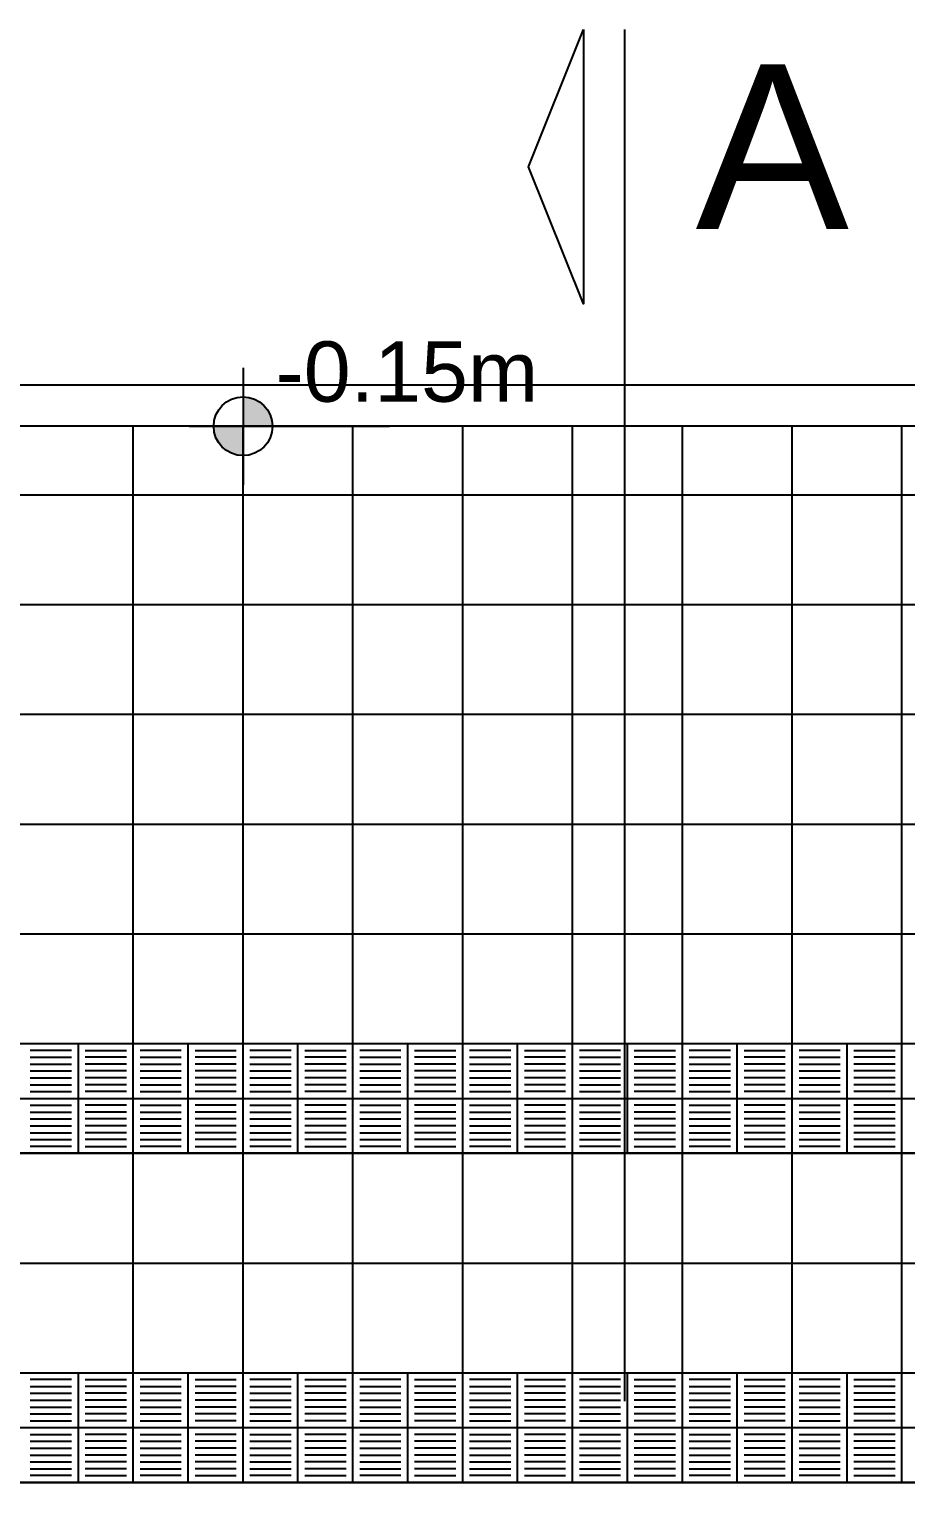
# Model space of a CAD drawing. Header units: inches. Extents: x -309 to 190, y -1585 to -1350.
# Drawn here: x -224.47 to -221.28, y -1375.38 to -1369.99 of the extents above; entities that cross this region are included whole.
import ezdxf
from ezdxf.enums import TextEntityAlignment as Align
from ezdxf.lldxf.tags import DXFTag

# ---------------------------------------------------------------- set-up
doc = ezdxf.new("R2010")
doc.units = ezdxf.units.IN
doc.header["$MEASUREMENT"] = 0
doc.linetypes.add('CENTER2', pattern=[1.125, 0.75, -0.125, 0.125, -0.125])
doc.linetypes.add('HIDDEN', pattern=[0.375, 0.25, -0.125])
doc.layers.get('0').update_dxf_attribs({"color": 9, "linetype": 'CONTINUOUS'})
for name, color, linetype in [('CIEGOS', 9, 'CONTINUOUS'), ('DET', 9, 'CONTINUOUS'), ('lm', 9, 'HIDDEN'), ('NO VIDENTES', 9, 'CONTINUOUS'), ('PROY', 9, 'HIDDEN2'), ('TEXT-MUROS', 9, 'CONTINUOUS'), ('TEXTOS', 9, 'CONTINUOUS'), ('V2', 9, 'CONTINUOUS')]:
    doc.layers.add(name, color=color, linetype=linetype)
doc.styles.add('ARIAL', font='arial.ttf', dxfattribs={"height": 0.225})
doc.styles.get("Standard").update_dxf_attribs({"font": 'arial.ttf'})
tags = doc.linetypes.add('HIDDEN2', pattern=[0.1875, 0.125, -0.0625]).pattern_tags.tags
tags[6:7] = [DXFTag(74, 4), DXFTag(75, 0), DXFTag(340, '0'), DXFTag(46, 1.0), DXFTag(50, 0.0), DXFTag(44, 0.0), DXFTag(45, 0.0)]
tags[4:5] = [DXFTag(74, 4), DXFTag(75, 0), DXFTag(340, '0'), DXFTag(46, 1.0), DXFTag(50, 0.0), DXFTag(44, 0.0), DXFTag(45, 0.0)]

# ---------------------------------------------------------------- blocks, each defined once
blk = doc.blocks.new('nivel')
h = blk.add_hatch(color=256)
h.paths.add_polyline_path([(0.637, 0, 0.414214), (0, 0.637), (0, 0)])
h.paths.add_polyline_path([(0, -0.637), (0, 0), (-0.637, 0, 0.414214)])
for p, q in [((0, 1.269), (0, -1.269)), ((-1.172, 0), (3.175, 0))]:
    blk.add_line(p, q)
blk.add_circle((0, 0), 0.637)

msp = doc.modelspace()

# ---------------------------------------------------------------- linework, layer by layer
at = {"layer": 'CIEGOS'}
for points in [[(-265.1546, -1373.6882), (-204.0052, -1373.6882)], [(-264.9889, -1374.0882), (-204.0644, -1374.0882)], [(-264.6575, -1374.8882), (-204.1827, -1374.8882)], [(-262.5318, -1375.2882), (-204.2418, -1375.2882)]]:
    msp.add_lwpolyline(points, dxfattribs=at)
at = {"layer": 'DET'}
for points in [[(-224.0918, -1375.2882), (-224.0918, -1371.4382)], [(-223.6918, -1375.2882), (-223.6918, -1371.4382)], [(-223.2918, -1375.2882), (-223.2918, -1371.4382)], [(-222.8918, -1375.2882), (-222.8918, -1371.4382)], [(-222.4918, -1375.2882), (-222.4918, -1371.4382)], [(-222.0918, -1375.2882), (-222.0918, -1371.4382)], [(-221.6918, -1375.2882), (-221.6918, -1371.4382)], [(-221.2918, -1375.2882), (-221.2918, -1371.4382)], [(-265.983, -1371.6882), (-203.7094, -1371.6882)], [(-228.4918, -1372.0882), (-211.6918, -1372.0882)], [(-265.6516, -1372.4882), (-203.8277, -1372.4882)], [(-265.486, -1372.8882), (-203.8883, -1372.8882)], [(-265.3203, -1373.2882), (-203.946, -1373.2882)], [(-224.2918, -1374.0882), (-224.2918, -1373.6882)], [(-223.8918, -1374.0882), (-223.8918, -1373.6882)], [(-223.4918, -1374.0882), (-223.4918, -1373.6882)], [(-223.0918, -1374.0882), (-223.0918, -1373.6882)], [(-222.6918, -1374.0882), (-222.6918, -1373.6882)], [(-222.2918, -1374.0882), (-222.2918, -1373.6882)], [(-221.8918, -1374.0882), (-221.8918, -1373.6882)], [(-221.4918, -1374.0882), (-221.4918, -1373.6882)], [(-265.0717, -1373.8882), (-204.0348, -1373.8882)], [(-264.8232, -1374.4882), (-204.1235, -1374.4882)], [(-224.2918, -1375.2882), (-224.2918, -1374.8882)], [(-223.8918, -1375.2882), (-223.8918, -1374.8882)], [(-223.4918, -1375.2882), (-223.4918, -1374.8882)], [(-223.0918, -1375.2882), (-223.0918, -1374.8882)], [(-222.6918, -1375.2882), (-222.6918, -1374.8882)], [(-222.2918, -1375.2882), (-222.2918, -1374.8882)], [(-221.8918, -1375.2882), (-221.8918, -1374.8882)], [(-221.4918, -1375.2882), (-221.4918, -1374.8882)], [(-264.5747, -1375.0882), (-204.2123, -1375.0882)]]:
    msp.add_lwpolyline(points, dxfattribs=at)
at = {"layer": 'lm', "linetype": 'CENTER2'}
msp.add_line((-268.7318, -1375.2882), (-201.8002, -1375.2882), dxfattribs=at)
msp.add_line((-268.7318, -1375.2882), (-201.8002, -1375.2882), dxfattribs=at)
at = {"layer": 'NO VIDENTES'}
for p, q in [((-224.3168, -1373.7132), (-224.4668, -1373.7132)), ((-224.2668, -1373.7132), (-224.1168, -1373.7132)), ((-223.9168, -1373.7132), (-224.0668, -1373.7132)), ((-223.8668, -1373.7132), (-223.7168, -1373.7132)), ((-223.5168, -1373.7132), (-223.6668, -1373.7132)), ((-223.4668, -1373.7132), (-223.3168, -1373.7132)), ((-223.1168, -1373.7132), (-223.2668, -1373.7132)), ((-223.0668, -1373.7132), (-222.9168, -1373.7132)), ((-222.7168, -1373.7132), (-222.8668, -1373.7132)), ((-222.6668, -1373.7132), (-222.5168, -1373.7132)), ((-222.3168, -1373.7132), (-222.4668, -1373.7132)), ((-222.2668, -1373.7132), (-222.1168, -1373.7132)), ((-221.9168, -1373.7132), (-222.0668, -1373.7132)), ((-221.8668, -1373.7132), (-221.7168, -1373.7132)), ((-221.5168, -1373.7132), (-221.6668, -1373.7132)), ((-221.4668, -1373.7132), (-221.3168, -1373.7132)), ((-224.4668, -1373.7382), (-224.3168, -1373.7382)), ((-224.4668, -1373.7632), (-224.3168, -1373.7632)), ((-224.1168, -1373.7382), (-224.2668, -1373.7382)), ((-224.1168, -1373.7632), (-224.2668, -1373.7632)), ((-224.0668, -1373.7382), (-223.9168, -1373.7382)), ((-224.0668, -1373.7632), (-223.9168, -1373.7632)), ((-223.7168, -1373.7382), (-223.8668, -1373.7382)), ((-223.7168, -1373.7632), (-223.8668, -1373.7632)), ((-223.6668, -1373.7382), (-223.5168, -1373.7382)), ((-223.6668, -1373.7632), (-223.5168, -1373.7632)), ((-223.3168, -1373.7382), (-223.4668, -1373.7382)), ((-223.3168, -1373.7632), (-223.4668, -1373.7632)), ((-223.2668, -1373.7382), (-223.1168, -1373.7382)), ((-223.2668, -1373.7632), (-223.1168, -1373.7632)), ((-222.9168, -1373.7382), (-223.0668, -1373.7382)), ((-222.9168, -1373.7632), (-223.0668, -1373.7632)), ((-222.8668, -1373.7382), (-222.7168, -1373.7382)), ((-222.8668, -1373.7632), (-222.7168, -1373.7632)), ((-222.5168, -1373.7382), (-222.6668, -1373.7382)), ((-222.5168, -1373.7632), (-222.6668, -1373.7632)), ((-222.4668, -1373.7382), (-222.3168, -1373.7382)), ((-222.4668, -1373.7632), (-222.3168, -1373.7632)), ((-222.1168, -1373.7382), (-222.2668, -1373.7382)), ((-222.1168, -1373.7632), (-222.2668, -1373.7632)), ((-222.0668, -1373.7382), (-221.9168, -1373.7382)), ((-222.0668, -1373.7632), (-221.9168, -1373.7632)), ((-221.7168, -1373.7382), (-221.8668, -1373.7382)), ((-221.7168, -1373.7632), (-221.8668, -1373.7632)), ((-221.6668, -1373.7382), (-221.5168, -1373.7382)), ((-221.6668, -1373.7632), (-221.5168, -1373.7632)), ((-221.3168, -1373.7382), (-221.4668, -1373.7382)), ((-221.3168, -1373.7632), (-221.4668, -1373.7632)), ((-224.4668, -1373.7882), (-224.3168, -1373.7882)), ((-224.4668, -1373.8132), (-224.3168, -1373.8132)), ((-224.4668, -1373.8382), (-224.3168, -1373.8382)), ((-224.1168, -1373.7882), (-224.2668, -1373.7882)), ((-224.1168, -1373.8132), (-224.2668, -1373.8132)), ((-224.1168, -1373.8382), (-224.2668, -1373.8382)), ((-224.0668, -1373.7882), (-223.9168, -1373.7882)), ((-224.0668, -1373.8132), (-223.9168, -1373.8132)), ((-224.0668, -1373.8382), (-223.9168, -1373.8382)), ((-223.7168, -1373.7882), (-223.8668, -1373.7882)), ((-223.7168, -1373.8132), (-223.8668, -1373.8132)), ((-223.7168, -1373.8382), (-223.8668, -1373.8382)), ((-223.6668, -1373.7882), (-223.5168, -1373.7882)), ((-223.6668, -1373.8132), (-223.5168, -1373.8132)), ((-223.6668, -1373.8382), (-223.5168, -1373.8382)), ((-223.3168, -1373.7882), (-223.4668, -1373.7882)), ((-223.3168, -1373.8132), (-223.4668, -1373.8132)), ((-223.3168, -1373.8382), (-223.4668, -1373.8382)), ((-223.2668, -1373.7882), (-223.1168, -1373.7882)), ((-223.2668, -1373.8132), (-223.1168, -1373.8132)), ((-223.2668, -1373.8382), (-223.1168, -1373.8382)), ((-222.9168, -1373.7882), (-223.0668, -1373.7882)), ((-222.9168, -1373.8132), (-223.0668, -1373.8132)), ((-222.9168, -1373.8382), (-223.0668, -1373.8382)), ((-222.8668, -1373.7882), (-222.7168, -1373.7882)), ((-222.8668, -1373.8132), (-222.7168, -1373.8132)), ((-222.8668, -1373.8382), (-222.7168, -1373.8382)), ((-222.5168, -1373.7882), (-222.6668, -1373.7882)), ((-222.5168, -1373.8132), (-222.6668, -1373.8132)), ((-222.5168, -1373.8382), (-222.6668, -1373.8382)), ((-222.4668, -1373.7882), (-222.3168, -1373.7882)), ((-222.4668, -1373.8132), (-222.3168, -1373.8132)), ((-222.4668, -1373.8382), (-222.3168, -1373.8382)), ((-222.1168, -1373.7882), (-222.2668, -1373.7882)), ((-222.1168, -1373.8132), (-222.2668, -1373.8132)), ((-222.1168, -1373.8382), (-222.2668, -1373.8382)), ((-222.0668, -1373.7882), (-221.9168, -1373.7882)), ((-222.0668, -1373.8132), (-221.9168, -1373.8132)), ((-222.0668, -1373.8382), (-221.9168, -1373.8382)), ((-221.7168, -1373.7882), (-221.8668, -1373.7882)), ((-221.7168, -1373.8132), (-221.8668, -1373.8132)), ((-221.7168, -1373.8382), (-221.8668, -1373.8382)), ((-221.6668, -1373.7882), (-221.5168, -1373.7882)), ((-221.6668, -1373.8132), (-221.5168, -1373.8132)), ((-221.6668, -1373.8382), (-221.5168, -1373.8382)), ((-221.3168, -1373.7882), (-221.4668, -1373.7882)), ((-221.3168, -1373.8132), (-221.4668, -1373.8132)), ((-221.3168, -1373.8382), (-221.4668, -1373.8382)), ((-224.4668, -1373.8632), (-224.3168, -1373.8632)), ((-224.1168, -1373.8632), (-224.2668, -1373.8632)), ((-224.0668, -1373.8632), (-223.9168, -1373.8632)), ((-223.7168, -1373.8632), (-223.8668, -1373.8632)), ((-223.6668, -1373.8632), (-223.5168, -1373.8632)), ((-223.3168, -1373.8632), (-223.4668, -1373.8632)), ((-223.2668, -1373.8632), (-223.1168, -1373.8632)), ((-222.9168, -1373.8632), (-223.0668, -1373.8632)), ((-222.8668, -1373.8632), (-222.7168, -1373.8632)), ((-222.5168, -1373.8632), (-222.6668, -1373.8632)), ((-222.4668, -1373.8632), (-222.3168, -1373.8632)), ((-222.1168, -1373.8632), (-222.2668, -1373.8632)), ((-222.0668, -1373.8632), (-221.9168, -1373.8632)), ((-221.7168, -1373.8632), (-221.8668, -1373.8632)), ((-221.6668, -1373.8632), (-221.5168, -1373.8632)), ((-221.3168, -1373.8632), (-221.4668, -1373.8632)), ((-224.4668, -1373.9132), (-224.3168, -1373.9132)), ((-224.4668, -1373.9382), (-224.3168, -1373.9382)), ((-224.1168, -1373.9132), (-224.2668, -1373.9132)), ((-224.1168, -1373.9382), (-224.2668, -1373.9382)), ((-224.0668, -1373.9132), (-223.9168, -1373.9132)), ((-224.0668, -1373.9382), (-223.9168, -1373.9382)), ((-223.7168, -1373.9132), (-223.8668, -1373.9132)), ((-223.7168, -1373.9382), (-223.8668, -1373.9382)), ((-223.6668, -1373.9132), (-223.5168, -1373.9132)), ((-223.6668, -1373.9382), (-223.5168, -1373.9382)), ((-223.3168, -1373.9132), (-223.4668, -1373.9132)), ((-223.3168, -1373.9382), (-223.4668, -1373.9382)), ((-223.2668, -1373.9132), (-223.1168, -1373.9132)), ((-223.2668, -1373.9382), (-223.1168, -1373.9382)), ((-222.9168, -1373.9132), (-223.0668, -1373.9132)), ((-222.9168, -1373.9382), (-223.0668, -1373.9382)), ((-222.8668, -1373.9132), (-222.7168, -1373.9132)), ((-222.8668, -1373.9382), (-222.7168, -1373.9382)), ((-222.5168, -1373.9132), (-222.6668, -1373.9132)), ((-222.5168, -1373.9382), (-222.6668, -1373.9382)), ((-222.4668, -1373.9132), (-222.3168, -1373.9132)), ((-222.4668, -1373.9382), (-222.3168, -1373.9382)), ((-222.1168, -1373.9132), (-222.2668, -1373.9132)), ((-222.1168, -1373.9382), (-222.2668, -1373.9382)), ((-222.0668, -1373.9132), (-221.9168, -1373.9132)), ((-222.0668, -1373.9382), (-221.9168, -1373.9382)), ((-221.7168, -1373.9132), (-221.8668, -1373.9132)), ((-221.7168, -1373.9382), (-221.8668, -1373.9382)), ((-221.6668, -1373.9132), (-221.5168, -1373.9132)), ((-221.6668, -1373.9382), (-221.5168, -1373.9382)), ((-221.3168, -1373.9132), (-221.4668, -1373.9132)), ((-221.3168, -1373.9382), (-221.4668, -1373.9382)), ((-224.4668, -1373.9632), (-224.3168, -1373.9632)), ((-224.4668, -1373.9882), (-224.3168, -1373.9882)), ((-224.1168, -1373.9632), (-224.2668, -1373.9632)), ((-224.1168, -1373.9882), (-224.2668, -1373.9882)), ((-224.0668, -1373.9632), (-223.9168, -1373.9632)), ((-224.0668, -1373.9882), (-223.9168, -1373.9882)), ((-223.7168, -1373.9632), (-223.8668, -1373.9632)), ((-223.7168, -1373.9882), (-223.8668, -1373.9882)), ((-223.6668, -1373.9632), (-223.5168, -1373.9632)), ((-223.6668, -1373.9882), (-223.5168, -1373.9882)), ((-223.3168, -1373.9632), (-223.4668, -1373.9632)), ((-223.3168, -1373.9882), (-223.4668, -1373.9882)), ((-223.2668, -1373.9632), (-223.1168, -1373.9632)), ((-223.2668, -1373.9882), (-223.1168, -1373.9882)), ((-222.9168, -1373.9632), (-223.0668, -1373.9632)), ((-222.9168, -1373.9882), (-223.0668, -1373.9882)), ((-222.8668, -1373.9632), (-222.7168, -1373.9632)), ((-222.8668, -1373.9882), (-222.7168, -1373.9882)), ((-222.5168, -1373.9632), (-222.6668, -1373.9632)), ((-222.5168, -1373.9882), (-222.6668, -1373.9882)), ((-222.4668, -1373.9632), (-222.3168, -1373.9632)), ((-222.4668, -1373.9882), (-222.3168, -1373.9882)), ((-222.1168, -1373.9632), (-222.2668, -1373.9632)), ((-222.1168, -1373.9882), (-222.2668, -1373.9882)), ((-222.0668, -1373.9632), (-221.9168, -1373.9632)), ((-222.0668, -1373.9882), (-221.9168, -1373.9882)), ((-221.7168, -1373.9632), (-221.8668, -1373.9632)), ((-221.7168, -1373.9882), (-221.8668, -1373.9882)), ((-221.6668, -1373.9632), (-221.5168, -1373.9632)), ((-221.6668, -1373.9882), (-221.5168, -1373.9882)), ((-221.3168, -1373.9632), (-221.4668, -1373.9632)), ((-221.3168, -1373.9882), (-221.4668, -1373.9882)), ((-224.4668, -1374.0132), (-224.3168, -1374.0132)), ((-224.4668, -1374.0382), (-224.3168, -1374.0382)), ((-224.1168, -1374.0132), (-224.2668, -1374.0132)), ((-224.1168, -1374.0382), (-224.2668, -1374.0382)), ((-224.0668, -1374.0132), (-223.9168, -1374.0132)), ((-224.0668, -1374.0382), (-223.9168, -1374.0382)), ((-223.7168, -1374.0132), (-223.8668, -1374.0132)), ((-223.7168, -1374.0382), (-223.8668, -1374.0382)), ((-223.6668, -1374.0132), (-223.5168, -1374.0132)), ((-223.6668, -1374.0382), (-223.5168, -1374.0382)), ((-223.3168, -1374.0132), (-223.4668, -1374.0132)), ((-223.3168, -1374.0382), (-223.4668, -1374.0382)), ((-223.2668, -1374.0132), (-223.1168, -1374.0132)), ((-223.2668, -1374.0382), (-223.1168, -1374.0382)), ((-222.9168, -1374.0132), (-223.0668, -1374.0132)), ((-222.9168, -1374.0382), (-223.0668, -1374.0382)), ((-222.8668, -1374.0132), (-222.7168, -1374.0132)), ((-222.8668, -1374.0382), (-222.7168, -1374.0382)), ((-222.5168, -1374.0132), (-222.6668, -1374.0132)), ((-222.5168, -1374.0382), (-222.6668, -1374.0382)), ((-222.4668, -1374.0132), (-222.3168, -1374.0132)), ((-222.4668, -1374.0382), (-222.3168, -1374.0382)), ((-222.1168, -1374.0132), (-222.2668, -1374.0132)), ((-222.1168, -1374.0382), (-222.2668, -1374.0382)), ((-222.0668, -1374.0132), (-221.9168, -1374.0132)), ((-222.0668, -1374.0382), (-221.9168, -1374.0382)), ((-221.7168, -1374.0132), (-221.8668, -1374.0132)), ((-221.7168, -1374.0382), (-221.8668, -1374.0382)), ((-221.6668, -1374.0132), (-221.5168, -1374.0132)), ((-221.6668, -1374.0382), (-221.5168, -1374.0382)), ((-221.3168, -1374.0132), (-221.4668, -1374.0132)), ((-221.3168, -1374.0382), (-221.4668, -1374.0382)), ((-224.3168, -1374.0632), (-224.4668, -1374.0632)), ((-224.2668, -1374.0632), (-224.1168, -1374.0632)), ((-223.9168, -1374.0632), (-224.0668, -1374.0632)), ((-223.8668, -1374.0632), (-223.7168, -1374.0632)), ((-223.5168, -1374.0632), (-223.6668, -1374.0632)), ((-223.4668, -1374.0632), (-223.3168, -1374.0632)), ((-223.1168, -1374.0632), (-223.2668, -1374.0632)), ((-223.0668, -1374.0632), (-222.9168, -1374.0632)), ((-222.7168, -1374.0632), (-222.8668, -1374.0632)), ((-222.6668, -1374.0632), (-222.5168, -1374.0632)), ((-222.3168, -1374.0632), (-222.4668, -1374.0632)), ((-222.2668, -1374.0632), (-222.1168, -1374.0632)), ((-221.9168, -1374.0632), (-222.0668, -1374.0632)), ((-221.8668, -1374.0632), (-221.7168, -1374.0632)), ((-221.5168, -1374.0632), (-221.6668, -1374.0632)), ((-221.4668, -1374.0632), (-221.3168, -1374.0632)), ((-224.3168, -1374.9132), (-224.4668, -1374.9132)), ((-224.2668, -1374.9132), (-224.1168, -1374.9132)), ((-223.9168, -1374.9132), (-224.0668, -1374.9132)), ((-223.8668, -1374.9132), (-223.7168, -1374.9132)), ((-223.5168, -1374.9132), (-223.6668, -1374.9132)), ((-223.4668, -1374.9132), (-223.3168, -1374.9132)), ((-223.1168, -1374.9132), (-223.2668, -1374.9132)), ((-223.0668, -1374.9132), (-222.9168, -1374.9132)), ((-222.7168, -1374.9132), (-222.8668, -1374.9132)), ((-222.6668, -1374.9132), (-222.5168, -1374.9132)), ((-222.3168, -1374.9132), (-222.4668, -1374.9132)), ((-222.2668, -1374.9132), (-222.1168, -1374.9132)), ((-221.9168, -1374.9132), (-222.0668, -1374.9132)), ((-221.8668, -1374.9132), (-221.7168, -1374.9132)), ((-221.5168, -1374.9132), (-221.6668, -1374.9132)), ((-221.4668, -1374.9132), (-221.3168, -1374.9132)), ((-224.4668, -1374.9382), (-224.3168, -1374.9382)), ((-224.4668, -1374.9632), (-224.3168, -1374.9632)), ((-224.1168, -1374.9382), (-224.2668, -1374.9382)), ((-224.1168, -1374.9632), (-224.2668, -1374.9632)), ((-224.0668, -1374.9382), (-223.9168, -1374.9382)), ((-224.0668, -1374.9632), (-223.9168, -1374.9632)), ((-223.7168, -1374.9382), (-223.8668, -1374.9382)), ((-223.7168, -1374.9632), (-223.8668, -1374.9632)), ((-223.6668, -1374.9382), (-223.5168, -1374.9382)), ((-223.6668, -1374.9632), (-223.5168, -1374.9632)), ((-223.3168, -1374.9382), (-223.4668, -1374.9382)), ((-223.3168, -1374.9632), (-223.4668, -1374.9632)), ((-223.2668, -1374.9382), (-223.1168, -1374.9382)), ((-223.2668, -1374.9632), (-223.1168, -1374.9632)), ((-222.9168, -1374.9382), (-223.0668, -1374.9382)), ((-222.9168, -1374.9632), (-223.0668, -1374.9632)), ((-222.8668, -1374.9382), (-222.7168, -1374.9382)), ((-222.8668, -1374.9632), (-222.7168, -1374.9632)), ((-222.5168, -1374.9382), (-222.6668, -1374.9382)), ((-222.5168, -1374.9632), (-222.6668, -1374.9632)), ((-222.4668, -1374.9382), (-222.3168, -1374.9382)), ((-222.4668, -1374.9632), (-222.3168, -1374.9632)), ((-222.1168, -1374.9382), (-222.2668, -1374.9382)), ((-222.1168, -1374.9632), (-222.2668, -1374.9632)), ((-222.0668, -1374.9382), (-221.9168, -1374.9382)), ((-222.0668, -1374.9632), (-221.9168, -1374.9632)), ((-221.7168, -1374.9382), (-221.8668, -1374.9382)), ((-221.7168, -1374.9632), (-221.8668, -1374.9632)), ((-221.6668, -1374.9382), (-221.5168, -1374.9382)), ((-221.6668, -1374.9632), (-221.5168, -1374.9632)), ((-221.3168, -1374.9382), (-221.4668, -1374.9382)), ((-221.3168, -1374.9632), (-221.4668, -1374.9632)), ((-224.4668, -1374.9882), (-224.3168, -1374.9882)), ((-224.4668, -1375.0132), (-224.3168, -1375.0132)), ((-224.1168, -1374.9882), (-224.2668, -1374.9882)), ((-224.1168, -1375.0132), (-224.2668, -1375.0132)), ((-224.0668, -1374.9882), (-223.9168, -1374.9882)), ((-224.0668, -1375.0132), (-223.9168, -1375.0132)), ((-223.7168, -1374.9882), (-223.8668, -1374.9882)), ((-223.7168, -1375.0132), (-223.8668, -1375.0132)), ((-223.6668, -1374.9882), (-223.5168, -1374.9882)), ((-223.6668, -1375.0132), (-223.5168, -1375.0132)), ((-223.3168, -1374.9882), (-223.4668, -1374.9882)), ((-223.3168, -1375.0132), (-223.4668, -1375.0132)), ((-223.2668, -1374.9882), (-223.1168, -1374.9882)), ((-223.2668, -1375.0132), (-223.1168, -1375.0132)), ((-222.9168, -1374.9882), (-223.0668, -1374.9882)), ((-222.9168, -1375.0132), (-223.0668, -1375.0132)), ((-222.8668, -1374.9882), (-222.7168, -1374.9882)), ((-222.8668, -1375.0132), (-222.7168, -1375.0132)), ((-222.5168, -1374.9882), (-222.6668, -1374.9882)), ((-222.5168, -1375.0132), (-222.6668, -1375.0132)), ((-222.4668, -1374.9882), (-222.3168, -1374.9882)), ((-222.4668, -1375.0132), (-222.3168, -1375.0132)), ((-222.1168, -1374.9882), (-222.2668, -1374.9882)), ((-222.1168, -1375.0132), (-222.2668, -1375.0132)), ((-222.0668, -1374.9882), (-221.9168, -1374.9882)), ((-222.0668, -1375.0132), (-221.9168, -1375.0132)), ((-221.7168, -1374.9882), (-221.8668, -1374.9882)), ((-221.7168, -1375.0132), (-221.8668, -1375.0132)), ((-221.6668, -1374.9882), (-221.5168, -1374.9882)), ((-221.6668, -1375.0132), (-221.5168, -1375.0132)), ((-221.3168, -1374.9882), (-221.4668, -1374.9882)), ((-221.3168, -1375.0132), (-221.4668, -1375.0132)), ((-224.4668, -1375.0382), (-224.3168, -1375.0382)), ((-224.4668, -1375.0632), (-224.3168, -1375.0632)), ((-224.1168, -1375.0382), (-224.2668, -1375.0382)), ((-224.1168, -1375.0632), (-224.2668, -1375.0632)), ((-224.0668, -1375.0382), (-223.9168, -1375.0382)), ((-224.0668, -1375.0632), (-223.9168, -1375.0632)), ((-223.7168, -1375.0382), (-223.8668, -1375.0382)), ((-223.7168, -1375.0632), (-223.8668, -1375.0632)), ((-223.6668, -1375.0382), (-223.5168, -1375.0382)), ((-223.6668, -1375.0632), (-223.5168, -1375.0632)), ((-223.3168, -1375.0382), (-223.4668, -1375.0382)), ((-223.3168, -1375.0632), (-223.4668, -1375.0632)), ((-223.2668, -1375.0382), (-223.1168, -1375.0382)), ((-223.2668, -1375.0632), (-223.1168, -1375.0632)), ((-222.9168, -1375.0382), (-223.0668, -1375.0382)), ((-222.9168, -1375.0632), (-223.0668, -1375.0632)), ((-222.8668, -1375.0382), (-222.7168, -1375.0382)), ((-222.8668, -1375.0632), (-222.7168, -1375.0632)), ((-222.5168, -1375.0382), (-222.6668, -1375.0382)), ((-222.5168, -1375.0632), (-222.6668, -1375.0632)), ((-222.4668, -1375.0382), (-222.3168, -1375.0382)), ((-222.4668, -1375.0632), (-222.3168, -1375.0632)), ((-222.1168, -1375.0382), (-222.2668, -1375.0382)), ((-222.1168, -1375.0632), (-222.2668, -1375.0632)), ((-222.0668, -1375.0382), (-221.9168, -1375.0382)), ((-222.0668, -1375.0632), (-221.9168, -1375.0632)), ((-221.7168, -1375.0382), (-221.8668, -1375.0382)), ((-221.7168, -1375.0632), (-221.8668, -1375.0632)), ((-221.6668, -1375.0382), (-221.5168, -1375.0382)), ((-221.6668, -1375.0632), (-221.5168, -1375.0632)), ((-221.3168, -1375.0382), (-221.4668, -1375.0382)), ((-221.3168, -1375.0632), (-221.4668, -1375.0632)), ((-224.4668, -1375.1132), (-224.3168, -1375.1132)), ((-224.1168, -1375.1132), (-224.2668, -1375.1132)), ((-224.0668, -1375.1132), (-223.9168, -1375.1132)), ((-223.7168, -1375.1132), (-223.8668, -1375.1132)), ((-223.6668, -1375.1132), (-223.5168, -1375.1132)), ((-223.3168, -1375.1132), (-223.4668, -1375.1132)), ((-223.2668, -1375.1132), (-223.1168, -1375.1132)), ((-222.9168, -1375.1132), (-223.0668, -1375.1132)), ((-222.8668, -1375.1132), (-222.7168, -1375.1132)), ((-222.5168, -1375.1132), (-222.6668, -1375.1132)), ((-222.4668, -1375.1132), (-222.3168, -1375.1132)), ((-222.1168, -1375.1132), (-222.2668, -1375.1132)), ((-222.0668, -1375.1132), (-221.9168, -1375.1132)), ((-221.7168, -1375.1132), (-221.8668, -1375.1132)), ((-221.6668, -1375.1132), (-221.5168, -1375.1132)), ((-221.3168, -1375.1132), (-221.4668, -1375.1132)), ((-224.4668, -1375.1382), (-224.3168, -1375.1382)), ((-224.4668, -1375.1632), (-224.3168, -1375.1632)), ((-224.4668, -1375.1882), (-224.3168, -1375.1882)), ((-224.1168, -1375.1382), (-224.2668, -1375.1382)), ((-224.1168, -1375.1632), (-224.2668, -1375.1632)), ((-224.1168, -1375.1882), (-224.2668, -1375.1882)), ((-224.0668, -1375.1382), (-223.9168, -1375.1382)), ((-224.0668, -1375.1632), (-223.9168, -1375.1632)), ((-224.0668, -1375.1882), (-223.9168, -1375.1882)), ((-223.7168, -1375.1382), (-223.8668, -1375.1382)), ((-223.7168, -1375.1632), (-223.8668, -1375.1632)), ((-223.7168, -1375.1882), (-223.8668, -1375.1882)), ((-223.6668, -1375.1382), (-223.5168, -1375.1382)), ((-223.6668, -1375.1632), (-223.5168, -1375.1632)), ((-223.6668, -1375.1882), (-223.5168, -1375.1882)), ((-223.3168, -1375.1382), (-223.4668, -1375.1382)), ((-223.3168, -1375.1632), (-223.4668, -1375.1632)), ((-223.3168, -1375.1882), (-223.4668, -1375.1882)), ((-223.2668, -1375.1382), (-223.1168, -1375.1382)), ((-223.2668, -1375.1632), (-223.1168, -1375.1632)), ((-223.2668, -1375.1882), (-223.1168, -1375.1882)), ((-222.9168, -1375.1382), (-223.0668, -1375.1382)), ((-222.9168, -1375.1632), (-223.0668, -1375.1632)), ((-222.9168, -1375.1882), (-223.0668, -1375.1882)), ((-222.8668, -1375.1382), (-222.7168, -1375.1382)), ((-222.8668, -1375.1632), (-222.7168, -1375.1632)), ((-222.8668, -1375.1882), (-222.7168, -1375.1882)), ((-222.5168, -1375.1382), (-222.6668, -1375.1382)), ((-222.5168, -1375.1632), (-222.6668, -1375.1632)), ((-222.5168, -1375.1882), (-222.6668, -1375.1882)), ((-222.4668, -1375.1382), (-222.3168, -1375.1382)), ((-222.4668, -1375.1632), (-222.3168, -1375.1632)), ((-222.4668, -1375.1882), (-222.3168, -1375.1882)), ((-222.1168, -1375.1382), (-222.2668, -1375.1382)), ((-222.1168, -1375.1632), (-222.2668, -1375.1632)), ((-222.1168, -1375.1882), (-222.2668, -1375.1882)), ((-222.0668, -1375.1382), (-221.9168, -1375.1382)), ((-222.0668, -1375.1632), (-221.9168, -1375.1632)), ((-222.0668, -1375.1882), (-221.9168, -1375.1882)), ((-221.7168, -1375.1382), (-221.8668, -1375.1382)), ((-221.7168, -1375.1632), (-221.8668, -1375.1632)), ((-221.7168, -1375.1882), (-221.8668, -1375.1882)), ((-221.6668, -1375.1382), (-221.5168, -1375.1382)), ((-221.6668, -1375.1632), (-221.5168, -1375.1632)), ((-221.6668, -1375.1882), (-221.5168, -1375.1882)), ((-221.3168, -1375.1382), (-221.4668, -1375.1382)), ((-221.3168, -1375.1632), (-221.4668, -1375.1632)), ((-221.3168, -1375.1882), (-221.4668, -1375.1882)), ((-224.4668, -1375.2132), (-224.3168, -1375.2132)), ((-224.4668, -1375.2382), (-224.3168, -1375.2382)), ((-224.1168, -1375.2132), (-224.2668, -1375.2132)), ((-224.1168, -1375.2382), (-224.2668, -1375.2382)), ((-224.0668, -1375.2132), (-223.9168, -1375.2132)), ((-224.0668, -1375.2382), (-223.9168, -1375.2382)), ((-223.7168, -1375.2132), (-223.8668, -1375.2132)), ((-223.7168, -1375.2382), (-223.8668, -1375.2382)), ((-223.6668, -1375.2132), (-223.5168, -1375.2132)), ((-223.6668, -1375.2382), (-223.5168, -1375.2382)), ((-223.3168, -1375.2132), (-223.4668, -1375.2132)), ((-223.3168, -1375.2382), (-223.4668, -1375.2382)), ((-223.2668, -1375.2132), (-223.1168, -1375.2132)), ((-223.2668, -1375.2382), (-223.1168, -1375.2382)), ((-222.9168, -1375.2132), (-223.0668, -1375.2132)), ((-222.9168, -1375.2382), (-223.0668, -1375.2382)), ((-222.8668, -1375.2132), (-222.7168, -1375.2132)), ((-222.8668, -1375.2382), (-222.7168, -1375.2382)), ((-222.5168, -1375.2132), (-222.6668, -1375.2132)), ((-222.5168, -1375.2382), (-222.6668, -1375.2382)), ((-222.4668, -1375.2132), (-222.3168, -1375.2132)), ((-222.4668, -1375.2382), (-222.3168, -1375.2382)), ((-222.1168, -1375.2132), (-222.2668, -1375.2132)), ((-222.1168, -1375.2382), (-222.2668, -1375.2382)), ((-222.0668, -1375.2132), (-221.9168, -1375.2132)), ((-222.0668, -1375.2382), (-221.9168, -1375.2382)), ((-221.7168, -1375.2132), (-221.8668, -1375.2132)), ((-221.7168, -1375.2382), (-221.8668, -1375.2382)), ((-221.6668, -1375.2132), (-221.5168, -1375.2132)), ((-221.6668, -1375.2382), (-221.5168, -1375.2382)), ((-221.3168, -1375.2132), (-221.4668, -1375.2132)), ((-221.3168, -1375.2382), (-221.4668, -1375.2382)), ((-224.3168, -1375.2632), (-224.4668, -1375.2632)), ((-224.2668, -1375.2632), (-224.1168, -1375.2632)), ((-223.9168, -1375.2632), (-224.0668, -1375.2632)), ((-223.8668, -1375.2632), (-223.7168, -1375.2632)), ((-223.5168, -1375.2632), (-223.6668, -1375.2632)), ((-223.4668, -1375.2632), (-223.3168, -1375.2632)), ((-223.1168, -1375.2632), (-223.2668, -1375.2632)), ((-223.0668, -1375.2632), (-222.9168, -1375.2632)), ((-222.7168, -1375.2632), (-222.8668, -1375.2632)), ((-222.6668, -1375.2632), (-222.5168, -1375.2632)), ((-222.3168, -1375.2632), (-222.4668, -1375.2632)), ((-222.2668, -1375.2632), (-222.1168, -1375.2632)), ((-221.9168, -1375.2632), (-222.0668, -1375.2632)), ((-221.8668, -1375.2632), (-221.7168, -1375.2632)), ((-221.5168, -1375.2632), (-221.6668, -1375.2632)), ((-221.4668, -1375.2632), (-221.3168, -1375.2632))]:
    msp.add_line(p, q, dxfattribs=at)
at = {"layer": 'PROY'}
for p, q in [((-216.3618, -1374.0882), (-256.3277, -1374.0882)), ((-211.7018, -1375.2882), (-262.5318, -1375.2882))]:
    msp.add_line(p, q, dxfattribs=at)
at = {"layer": 'TEXT-MUROS'}
for points in [[(-222.4521, -1369.9922), (-222.4521, -1370.9922), (-222.6521, -1370.4922), (-222.4521, -1369.9922)], [(-222.3021, -1369.9922), (-222.3021, -1374.9922)]]:
    msp.add_lwpolyline(points, dxfattribs=at)
at = {"layer": 'V2'}
for points in [[(-272.7318, -1415.4082, 0.414214), (-264.7318, -1423.4082), (-172.7318, -1423.4082, 0.414214), (-164.7318, -1415.4082), (-164.7318, -1390.4819, 0.330583), (-171.8369, -1380.9101), (-202.5175, -1371.6307, 0.073558), (-204.8335, -1371.2882), (-264.7318, -1371.2882, 0.414214), (-272.7318, -1379.2882)], [(-272.5818, -1415.4082, 0.414214), (-264.7318, -1423.2582), (-172.7318, -1423.2582, 0.414214), (-164.8818, -1415.4082), (-164.8818, -1390.4819, 0.330583), (-171.8803, -1381.0537), (-202.5609, -1371.7743, 0.073558), (-204.8335, -1371.4382), (-264.7318, -1371.4382, 0.414214), (-272.5818, -1379.2882)]]:
    msp.add_lwpolyline(points, format="xyb", close=True, dxfattribs=at)

# ---------------------------------------------------------------- block references
at = {"layer": 'TEXTOS', "xscale": 0.1679999999998927, "yscale": 0.1679999999998927, "zscale": 0.1679999999998927}
msp.add_blockref('nivel', (-223.6918, -1371.4382), dxfattribs=at)

# ---------------------------------------------------------------- texts
at = {"layer": 'TEXT-MUROS', "style": 'ARIAL'}
msp.add_text('A', height=0.6, dxfattribs=at).set_placement((-221.7642, -1370.7192), align=Align.CENTER)
at = {"layer": 'TEXTOS', "insert": (-223.5731, -1371.1288), "char_height": 0.22, "width": 1.0473, "attachment_point": 1}
msp.add_mtext('-0.15m', dxfattribs=at)

doc.saveas('drawing.dxf')
